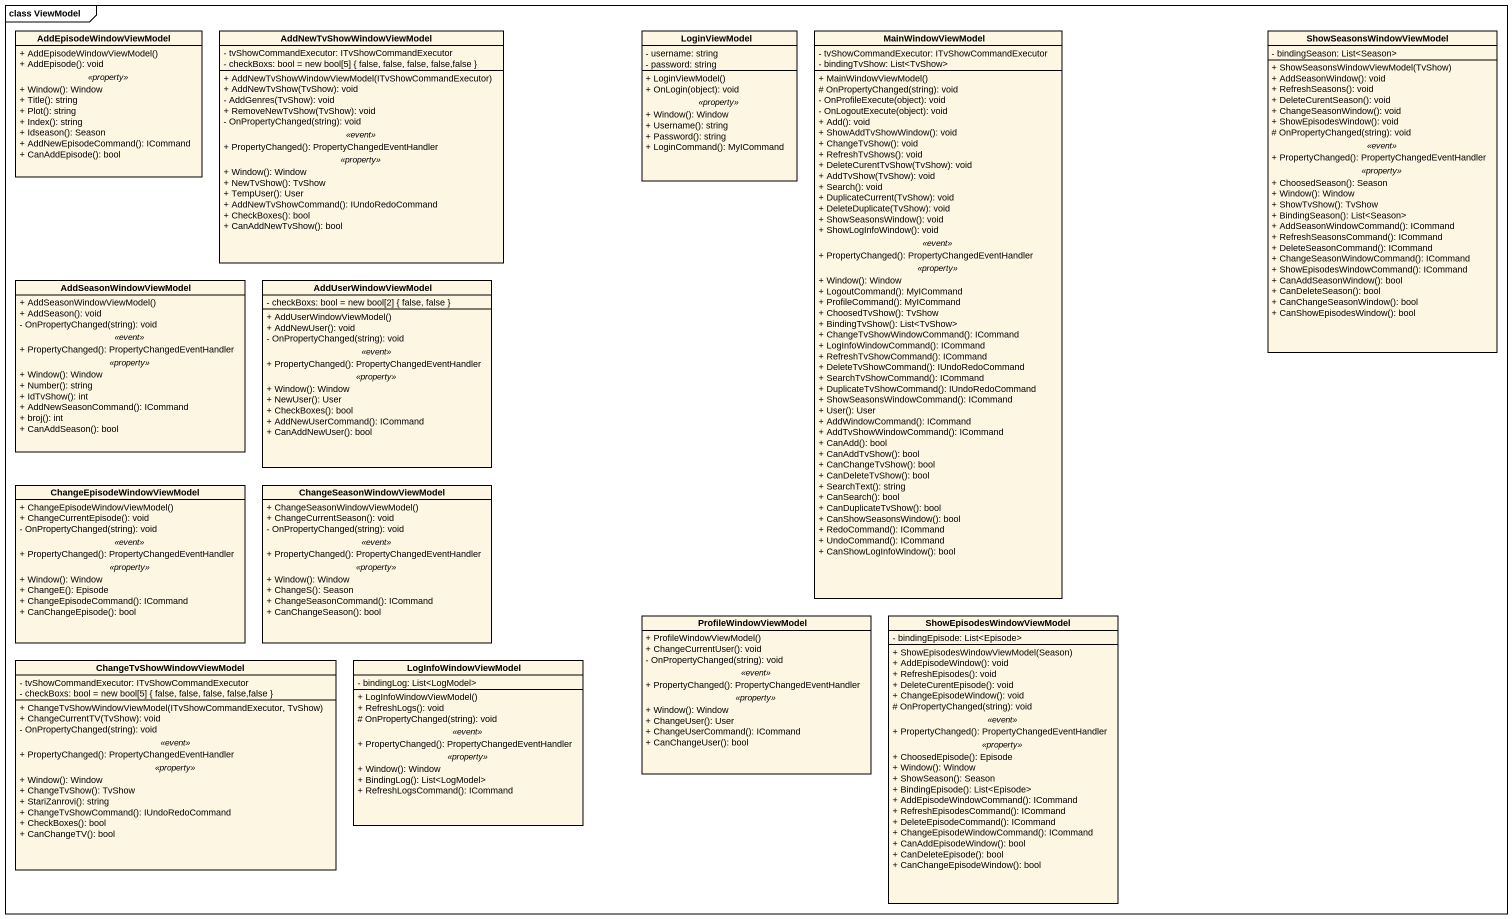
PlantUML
@startuml
mainframe class ViewModel
hide circle
hide empty members
skinparam classAttributeIconSize 0
class AddEpisodeWindowViewModel {
  + AddEpisodeWindowViewModel()
  + AddEpisode(): void
  .. <<property>> ..
  + Window(): Window
  + Title(): string
  + Plot(): string
  + Index(): string
  + Idseason(): Season
  + AddNewEpisodeCommand(): ICommand
  + CanAddEpisode(): bool
}
class AddNewTvShowWindowViewModel {
  - tvShowCommandExecutor: ITvShowCommandExecutor
  - checkBoxs: bool = new bool[5] { false, false, false, false,false }
  --
  + AddNewTvShowWindowViewModel(ITvShowCommandExecutor)
  + AddNewTvShow(TvShow): void
  - AddGenres(TvShow): void
  + RemoveNewTvShow(TvShow): void
  - OnPropertyChanged(string): void
  .. <<event>> ..
  + PropertyChanged(): PropertyChangedEventHandler
  .. <<property>> ..
  + Window(): Window
  + NewTvShow(): TvShow
  + TempUser(): User
  + AddNewTvShowCommand(): IUndoRedoCommand
  + CheckBoxes(): bool
  + CanAddNewTvShow(): bool
}
class LoginViewModel {
  - username: string
  - password: string
  --
  + LoginViewModel()
  + OnLogin(object): void
  .. <<property>> ..
  + Window(): Window
  + Username(): string
  + Password(): string
  + LoginCommand(): MyICommand
}
class MainWindowViewModel {
  - tvShowCommandExecutor: ITvShowCommandExecutor
  - bindingTvShow: List<TvShow>
  --
  + MainWindowViewModel()
  # OnPropertyChanged(string): void
  - OnProfileExecute(object): void
  - OnLogoutExecute(object): void
  + Add(): void
  + ShowAddTvShowWindow(): void
  + ChangeTvShow(): void
  + RefreshTvShows(): void
  + DeleteCurentTvShow(TvShow): void
  + AddTvShow(TvShow): void
  + Search(): void
  + DuplicateCurrent(TvShow): void
  + DeleteDuplicate(TvShow): void
  + ShowSeasonsWindow(): void
  + ShowLogInfoWindow(): void
  .. <<event>> ..
  + PropertyChanged(): PropertyChangedEventHandler
  .. <<property>> ..
  + Window(): Window
  + LogoutCommand(): MyICommand
  + ProfileCommand(): MyICommand
  + ChoosedTvShow(): TvShow
  + BindingTvShow(): List<TvShow>
  + ChangeTvShowWindowCommand(): ICommand
  + LogInfoWindowCommand(): ICommand
  + RefreshTvShowCommand(): ICommand
  + DeleteTvShowCommand(): IUndoRedoCommand
  + SearchTvShowCommand(): ICommand
  + DuplicateTvShowCommand(): IUndoRedoCommand
  + ShowSeasonsWindowCommand(): ICommand
  + User(): User
  + AddWindowCommand(): ICommand
  + AddTvShowWindowCommand(): ICommand
  + CanAdd(): bool
  + CanAddTvShow(): bool
  + CanChangeTvShow(): bool
  + CanDeleteTvShow(): bool
  + SearchText(): string
  + CanSearch(): bool
  + CanDuplicateTvShow(): bool
  + CanShowSeasonsWindow(): bool
  + RedoCommand(): ICommand
  + UndoCommand(): ICommand
  + CanShowLogInfoWindow(): bool
}
class ShowSeasonsWindowViewModel {
  - bindingSeason: List<Season>
  --
  + ShowSeasonsWindowViewModel(TvShow)
  + AddSeasonWindow(): void
  + RefreshSeasons(): void
  + DeleteCurentSeason(): void
  + ChangeSeasonWindow(): void
  + ShowEpisodesWindow(): void
  # OnPropertyChanged(string): void
  .. <<event>> ..
  + PropertyChanged(): PropertyChangedEventHandler
  .. <<property>> ..
  + ChoosedSeason(): Season
  + Window(): Window
  + ShowTvShow(): TvShow
  + BindingSeason(): List<Season>
  + AddSeasonWindowCommand(): ICommand
  + RefreshSeasonsCommand(): ICommand
  + DeleteSeasonCommand(): ICommand
  + ChangeSeasonWindowCommand(): ICommand
  + ShowEpisodesWindowCommand(): ICommand
  + CanAddSeasonWindow(): bool
  + CanDeleteSeason(): bool
  + CanChangeSeasonWindow(): bool
  + CanShowEpisodesWindow(): bool
}
class AddSeasonWindowViewModel {
  + AddSeasonWindowViewModel()
  + AddSeason(): void
  - OnPropertyChanged(string): void
  .. <<event>> ..
  + PropertyChanged(): PropertyChangedEventHandler
  .. <<property>> ..
  + Window(): Window
  + Number(): string
  + IdTvShow(): int
  + AddNewSeasonCommand(): ICommand
  + broj(): int
  + CanAddSeason(): bool
}
class AddUserWindowViewModel {
  - checkBoxs: bool = new bool[2] { false, false }
  --
  + AddUserWindowViewModel()
  + AddNewUser(): void
  - OnPropertyChanged(string): void
  .. <<event>> ..
  + PropertyChanged(): PropertyChangedEventHandler
  .. <<property>> ..
  + Window(): Window
  + NewUser(): User
  + CheckBoxes(): bool
  + AddNewUserCommand(): ICommand
  + CanAddNewUser(): bool
}
class ChangeEpisodeWindowViewModel {
  + ChangeEpisodeWindowViewModel()
  + ChangeCurrentEpisode(): void
  - OnPropertyChanged(string): void
  .. <<event>> ..
  + PropertyChanged(): PropertyChangedEventHandler
  .. <<property>> ..
  + Window(): Window
  + ChangeE(): Episode
  + ChangeEpisodeCommand(): ICommand
  + CanChangeEpisode(): bool
}
class ChangeSeasonWindowViewModel {
  + ChangeSeasonWindowViewModel()
  + ChangeCurrentSeason(): void
  - OnPropertyChanged(string): void
  .. <<event>> ..
  + PropertyChanged(): PropertyChangedEventHandler
  .. <<property>> ..
  + Window(): Window
  + ChangeS(): Season
  + ChangeSeasonCommand(): ICommand
  + CanChangeSeason(): bool
}
class ProfileWindowViewModel {
  + ProfileWindowViewModel()
  + ChangeCurrentUser(): void
  - OnPropertyChanged(string): void
  .. <<event>> ..
  + PropertyChanged(): PropertyChangedEventHandler
  .. <<property>> ..
  + Window(): Window
  + ChangeUser(): User
  + ChangeUserCommand(): ICommand
  + CanChangeUser(): bool
}
class ShowEpisodesWindowViewModel {
  - bindingEpisode: List<Episode>
  --
  + ShowEpisodesWindowViewModel(Season)
  + AddEpisodeWindow(): void
  + RefreshEpisodes(): void
  + DeleteCurentEpisode(): void
  + ChangeEpisodeWindow(): void
  # OnPropertyChanged(string): void
  .. <<event>> ..
  + PropertyChanged(): PropertyChangedEventHandler
  .. <<property>> ..
  + ChoosedEpisode(): Episode
  + Window(): Window
  + ShowSeason(): Season
  + BindingEpisode(): List<Episode>
  + AddEpisodeWindowCommand(): ICommand
  + RefreshEpisodesCommand(): ICommand
  + DeleteEpisodeCommand(): ICommand
  + ChangeEpisodeWindowCommand(): ICommand
  + CanAddEpisodeWindow(): bool
  + CanDeleteEpisode(): bool
  + CanChangeEpisodeWindow(): bool
}
class ChangeTvShowWindowViewModel {
  - tvShowCommandExecutor: ITvShowCommandExecutor
  - checkBoxs: bool = new bool[5] { false, false, false, false,false }
  --
  + ChangeTvShowWindowViewModel(ITvShowCommandExecutor, TvShow)
  + ChangeCurrentTV(TvShow): void
  - OnPropertyChanged(string): void
  .. <<event>> ..
  + PropertyChanged(): PropertyChangedEventHandler
  .. <<property>> ..
  + Window(): Window
  + ChangeTvShow(): TvShow
  + StariZanrovi(): string
  + ChangeTvShowCommand(): IUndoRedoCommand
  + CheckBoxes(): bool
  + CanChangeTV(): bool
}
class LogInfoWindowViewModel {
  - bindingLog: List<LogModel>
  --
  + LogInfoWindowViewModel()
  + RefreshLogs(): void
  # OnPropertyChanged(string): void
  .. <<event>> ..
  + PropertyChanged(): PropertyChangedEventHandler
  .. <<property>> ..
  + Window(): Window
  + BindingLog(): List<LogModel>
  + RefreshLogsCommand(): ICommand
}
@enduml
